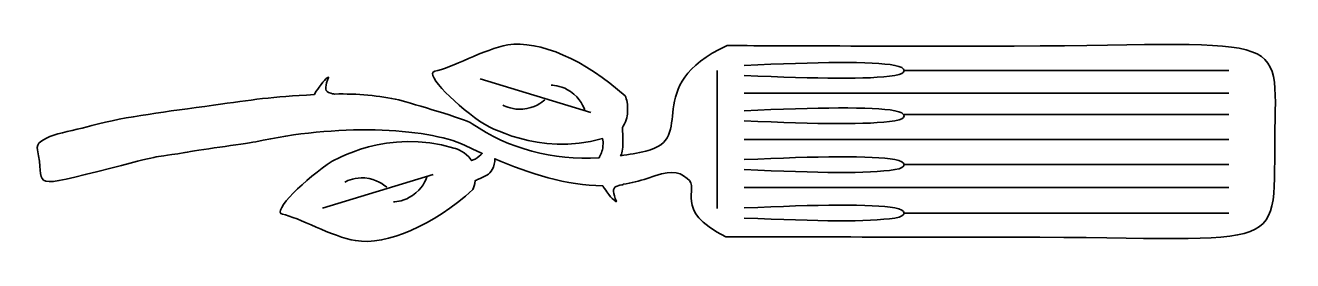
# Model space of a CAD drawing. Header units: inches. Extents: x 4.8 to 15.4, y -11.1 to -9.1.
import ezdxf

# ---------------------------------------------------------------- set-up
doc = ezdxf.new("R2010")
doc.units = ezdxf.units.IN
doc.header["$MEASUREMENT"] = 0
doc.layers.add('Layer 2', color=7, linetype='Continuous')

msp = doc.modelspace()

# ---------------------------------------------------------------- linework, layer by layer
at = {"layer": 'Layer 2', "color": 1, "lineweight": 35, "true_color": 0xff0000}
for points in [[(10.58, -9.512), (10.58, -10.671)], [(12.15, -9.512), (14.875, -9.512)], [(8.593, -9.583), (9.522, -9.867)], [(10.808, -9.704), (14.875, -9.704)], [(12.15, -9.884), (14.875, -9.884)], [(10.808, -10.094), (14.875, -10.094)], [(12.15, -10.304), (14.875, -10.304)], [(7.268, -10.67), (8.197, -10.387)], [(10.808, -10.495), (14.875, -10.495)], [(12.15, -10.71), (14.875, -10.71)]]:
    msp.add_lwpolyline(points, dxfattribs=at)
for points, knots in [([(12.841, -9.31), (12.459, -9.311), (10.664, -9.304), (10.664, -9.304), (9.927, -9.639), (10.426, -10.088), (9.983, -10.19), (9.912, -10.207), (9.841, -10.22), (9.771, -10.229), (9.789, -10.197), (9.79, -10.159), (9.789, -10.098), (9.789, -10.072), (9.789, -10.031), (9.786, -9.99), (9.788, -9.987), (9.791, -9.984), (9.793, -9.98), (9.824, -9.933), (9.828, -9.881), (9.829, -9.859), (9.834, -9.8), (9.82, -9.753), (9.81, -9.727), (9.471, -9.425), (9.09, -9.256), (8.824, -9.299), (8.629, -9.331), (8.342, -9.499), (8.212, -9.52), (8.113, -9.536), (8.412, -9.829), (8.629, -9.965), (8.629, -9.965), (9.083, -10.239), (9.619, -10.085), (9.623, -10.101), (9.625, -10.121), (9.623, -10.147), (9.618, -10.192), (9.603, -10.223), (9.59, -10.247), (9.198, -10.267), (8.835, -10.174), (8.524, -9.96), (8.458, -9.915), (8.033, -9.798), (7.911, -9.759), (7.746, -9.726), (7.563, -9.706), (7.369, -9.711), (7.362, -9.71), (7.347, -9.709), (7.319, -9.697), (7.284, -9.683), (7.294, -9.64), (7.32, -9.571), (7.323, -9.562), (7.285, -9.588), (7.241, -9.653), (7.225, -9.678), (7.207, -9.696), (7.201, -9.716), (6.838, -9.732), (6.682, -9.76), (6.355, -9.805), (5.953, -9.861), (5.632, -9.896), (5.334, -9.976), (5.118, -10.034), (4.848, -10.067), (4.876, -10.18), (4.947, -10.464), (4.775, -10.516), (5.383, -10.361), (6.019, -10.198), (5.756, -10.263), (6.114, -10.202), (6.209, -10.185), (6.601, -10.129), (6.709, -10.113), (7.371, -9.962), (8.134, -9.986), (8.467, -10.143), (8.513, -10.165), (8.561, -10.187), (8.61, -10.209), (8.595, -10.225), (8.576, -10.242), (8.549, -10.257), (8.538, -10.263), (8.529, -10.267), (8.52, -10.27), (8.518, -10.267), (8.516, -10.264), (8.514, -10.261), (8.473, -10.197), (8.403, -10.175), (8.371, -10.165), (7.822, -9.992), (7.35, -10.276), (7.35, -10.276), (7.134, -10.412), (6.835, -10.705), (6.933, -10.721), (7.064, -10.742), (7.35, -10.911), (7.546, -10.942), (7.812, -10.985), (8.193, -10.816), (8.532, -10.514), (8.538, -10.497), (8.546, -10.47), (8.55, -10.438), (8.557, -10.435), (8.564, -10.432), (8.57, -10.429), (8.635, -10.402), (8.67, -10.386), (8.693, -10.346), (8.709, -10.318), (8.716, -10.285), (8.715, -10.255), (9.006, -10.379), (9.319, -10.481), (9.621, -10.481), (9.63, -10.496), (9.643, -10.512), (9.656, -10.531), (9.7, -10.597), (9.738, -10.623), (9.735, -10.614), (9.709, -10.544), (9.699, -10.501), (9.734, -10.487), (9.786, -10.467), (9.791, -10.48), (9.793, -10.468), (9.861, -10.459), (9.928, -10.443), (9.994, -10.419), (10.18, -10.354), (10.249, -10.354), (10.33, -10.419), (10.448, -10.514), (10.199, -10.68), (10.653, -10.91), (10.653, -10.91), (12.474, -10.913), (12.841, -10.912), (15.397, -10.906), (15.249, -11.11), (15.261, -10.092), (15.273, -9.134), (15.411, -9.304), (12.841, -9.31)], [0, 0, 0, 0, 1, 1, 1, 2, 2, 2, 3, 3, 3, 4, 4, 4, 5, 5, 5, 6, 6, 6, 7, 7, 7, 8, 8, 8, 9, 9, 9, 10, 10, 10, 11, 11, 11, 12, 12, 12, 13, 13, 13, 14, 14, 14, 15, 15, 15, 16, 16, 16, 17, 17, 17, 18, 18, 18, 19, 19, 19, 20, 20, 20, 21, 21, 21, 22, 22, 22, 23, 23, 23, 24, 24, 24, 25, 25, 25, 26, 26, 26, 27, 27, 27, 28, 28, 28, 29, 29, 29, 30, 30, 30, 31, 31, 31, 32, 32, 32, 33, 33, 33, 34, 34, 34, 35, 35, 35, 36, 36, 36, 37, 37, 37, 38, 38, 38, 39, 39, 39, 40, 40, 40, 41, 41, 41, 42, 42, 42, 43, 43, 43, 44, 44, 44, 45, 45, 45, 46, 46, 46, 47, 47, 47, 48, 48, 48, 49, 49, 49, 50, 50, 50, 51, 51, 51, 52, 52, 52, 52]), ([(10.808, -9.47), (11.425, -9.443), (11.882, -9.435), (12.073, -9.47), (12.174, -9.489), (12.178, -9.539), (12.073, -9.555), (11.843, -9.59), (11.44, -9.582), (10.808, -9.555)], [0, 0, 0, 0, 1, 1, 1, 2, 2, 2, 3, 3, 3, 3]), ([(9.189, -9.637), (9.218, -9.638), (9.284, -9.645), (9.351, -9.69), (9.433, -9.746), (9.463, -9.825), (9.472, -9.851)], [0, 0, 0, 0, 1, 1, 1, 2, 2, 2, 2]), ([(8.782, -9.804), (8.808, -9.817), (8.869, -9.844), (8.949, -9.838), (9.048, -9.831), (9.113, -9.778), (9.134, -9.76)], [0, 0, 0, 0, 1, 1, 1, 2, 2, 2, 2]), ([(10.808, -9.851), (11.425, -9.824), (11.882, -9.816), (12.073, -9.851), (12.174, -9.87), (12.178, -9.92), (12.073, -9.936), (11.843, -9.971), (11.44, -9.963), (10.808, -9.936)], [0, 0, 0, 0, 1, 1, 1, 2, 2, 2, 3, 3, 3, 3]), ([(10.808, -10.262), (11.425, -10.234), (11.882, -10.226), (12.073, -10.262), (12.174, -10.28), (12.178, -10.33), (12.073, -10.346), (11.843, -10.381), (11.44, -10.373), (10.808, -10.346)], [0, 0, 0, 0, 1, 1, 1, 2, 2, 2, 3, 3, 3, 3]), ([(7.457, -10.45), (7.483, -10.437), (7.544, -10.41), (7.624, -10.416), (7.723, -10.423), (7.788, -10.476), (7.809, -10.494)], [0, 0, 0, 0, 1, 1, 1, 2, 2, 2, 2]), ([(7.864, -10.617), (7.893, -10.616), (7.959, -10.608), (8.025, -10.563), (8.108, -10.508), (8.138, -10.429), (8.147, -10.403)], [0, 0, 0, 0, 1, 1, 1, 2, 2, 2, 2]), ([(10.808, -10.668), (11.425, -10.64), (11.882, -10.632), (12.073, -10.668), (12.174, -10.686), (12.178, -10.736), (12.073, -10.752), (11.843, -10.787), (11.44, -10.779), (10.808, -10.752)], [0, 0, 0, 0, 1, 1, 1, 2, 2, 2, 3, 3, 3, 3])]:
    msp.add_open_spline(points, degree=3, knots=knots, dxfattribs=at)

doc.saveas('drawing.dxf')
